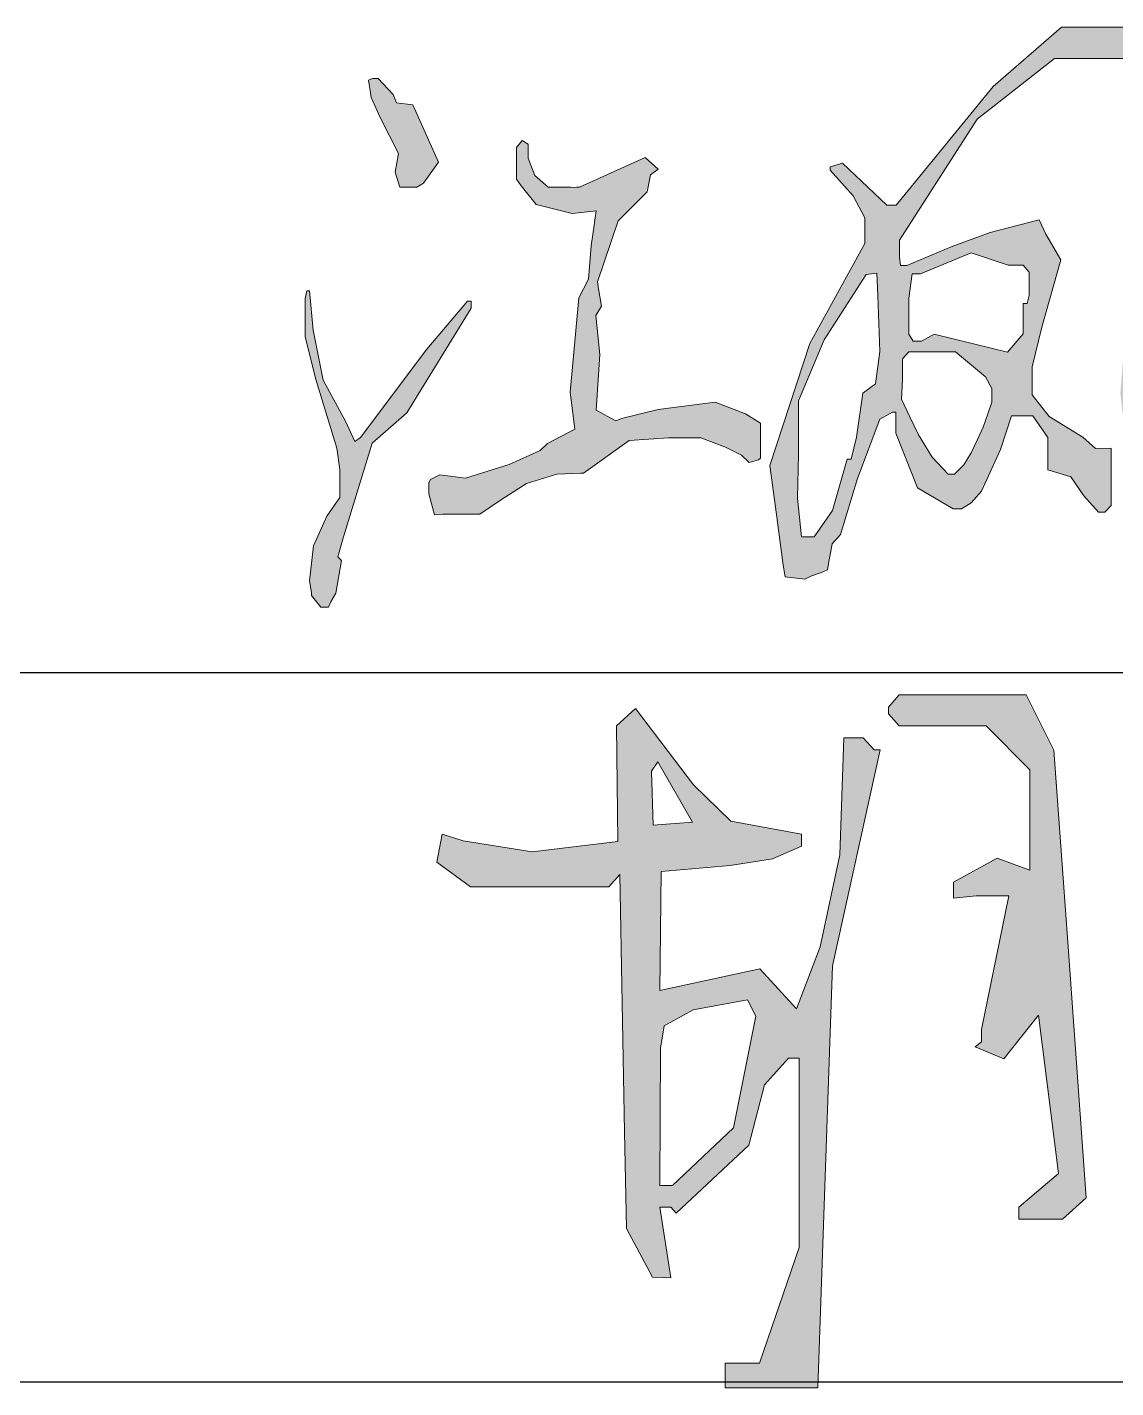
# Model space of a CAD drawing. Extents: x -29529 to 29888, y -30881 to 11129.
# Drawn here: x 11973 to 12817, y -28180 to -27125 of the extents above; entities that cross this region are included whole.
import ezdxf

# ---------------------------------------------------------------- set-up
doc = ezdxf.new("R2010")
doc.units = 0
doc.layers.get('0').update_dxf_attribs({"linetype": 'CONTINUOUS', "lineweight": 25})
doc.layers.add('13图框与明细表层', color=3, linetype='CONTINUOUS', lineweight=25)

msp = doc.modelspace()

# ---------------------------------------------------------------- hatches: boundary and pattern name
at = {"lineweight": 0}
h = msp.add_hatch(color=6, dxfattribs=at)
h.paths.add_polyline_path([(12759.9, -27358.1), (12774.6, -27305.8), (12763.1, -27286), (12757.9, -27274.9), (12749.9, -27276.9), (12719.8, -27284.7), (12689.6, -27295.8), (12655.3, -27310.2), (12650.4, -27310.2), (12649.5, -27303.4), (12649.5, -27296), (12649.5, -27290.5), (12709.9, -27196.7), (12769.6, -27149.8), (12828.3, -27149.8), (12836.5, -27149.8), (12842.2, -27153.4), (12845.4, -27160.7), (12845.4, -27171.4), (12823.2, -27314.5), (12823.2, -27379.3), (12820.8, -27409.1), (12823.2, -27430.7), (12823.2, -27447), (12837.9, -27493.9), (12856, -27524), (12886.3, -27540), (12934.5, -27565.5), (12968.8, -27575.7), (12986.8, -27575.1), (13014.6, -27574.2), (13029.2, -27556), (13029.2, -27547.5), (13029.2, -27542.1), (13029.2, -27529.5), (13025.2, -27521.2), (13010.3, -27527.9), (13004.8, -27527.9), (12999.8, -27527.9), (12999.8, -27528.6), (12999.8, -27536.7), (12983.4, -27546.5), (12981, -27546.5), (12951.5, -27546.5), (12920.7, -27545.9), (12902.7, -27527.9), (12867.7, -27524.5), (12853.1, -27492.4), (12840.2, -27447.4), (12840.2, -27442), (12842.8, -27431.2), (12840.2, -27423.1), (12835.8, -27368.3), (12832.9, -27332.4), (12844.8, -27266.4), (12862.8, -27170.7), (12854.6, -27140.1), (12850.4, -27125.5), (12830.8, -27125.5), (12806.3, -27125.5), (12775.2, -27125.5), (12722.2, -27171.4), (12647.1, -27263.4), (12639.8, -27263.4), (12605.4, -27231), (12595.7, -27233.6), (12595.7, -27236.4), (12613.6, -27256.3), (12622.6, -27273.3), (12622.6, -27287.8), (12622.6, -27293.2), (12580.1, -27370.8), (12549, -27465.3), (12553.9, -27501.6), (12559.5, -27542.7), (12560.8, -27551.6), (12576.1, -27553.5), (12580.7, -27551.2), (12589.2, -27548.4), (12593.8, -27546.1), (12594.5, -27541.3), (12597.4, -27526), (12603.9, -27518.7), (12617, -27475.5), (12634.4, -27429.5), (12644.2, -27424), (12646.6, -27424), (12646.6, -27440.3), (12663.4, -27482.6), (12691.2, -27498.8), (12697.7, -27498.8), (12705.1, -27494.3), (12713.2, -27485.3), (12727.9, -27452.9), (12736.5, -27426.9), (12741.4, -27426.9), (12752.8, -27426.9), (12764.5, -27443.5), (12764.5, -27468.7), (12782.5, -27474.1), (12792.5, -27488.9), (12803.8, -27501.6), (12808.8, -27501.6), (12813.7, -27496.2), (12813.7, -27468.6), (12813.7, -27451.9), (12801.5, -27452.2), (12791.7, -27443.3), (12765.6, -27427.2), (12752.5, -27410.5), (12752.5, -27397.8), (12752.5, -27388.8)])
h.paths.add_polyline_path([(12656.9, -27377.1), (12659.3, -27377.1), (12693, -27377.1), (12716.3, -27396.5), (12721.2, -27405.5), (12721.2, -27410.9), (12721.2, -27416.3), (12718, -27425.3), (12714.4, -27435.7), (12709.8, -27445.6), (12705.2, -27455.4), (12699.5, -27464.9), (12692.2, -27472.1), (12689.8, -27472.1), (12687.3, -27472.1), (12674.8, -27458.9), (12664.3, -27441.5), (12657.7, -27427.6), (12651.1, -27413.8), (12652, -27398.7), (12652, -27393.3), (12652, -27382.6)], flags=16)
h.paths.add_polyline_path([(12634.2, -27376.9), (12631, -27401.9), (12621.2, -27409.1), (12616.3, -27443.4), (12612.2, -27460.5), (12609, -27460.5), (12597.6, -27500.2), (12583.4, -27520.5), (12578.5, -27520.5), (12573.6, -27520.5), (12570.4, -27490.7), (12571.2, -27456.6), (12571.2, -27415.1), (12591.1, -27367.8), (12623.8, -27317.2), (12632.1, -27316.1), (12632.7, -27333.6)], flags=16)
h.paths.add_polyline_path([(12660.1, -27368.9), (12656.9, -27363.5), (12656.9, -27352.8), (12656.9, -27339.3), (12656.9, -27335.6), (12659.3, -27316.6), (12665.8, -27316.6), (12705, -27300.3), (12733.9, -27309.9), (12742.9, -27309.9), (12745.4, -27309.9), (12750.2, -27315.3), (12750.2, -27320.7), (12750.2, -27333.4), (12748.6, -27339.7), (12745.4, -27339.7), (12745.4, -27363.1), (12733.3, -27377.5), (12720.5, -27374.4), (12676.4, -27363.5), (12666.6, -27368.9)], flags=16)
h = msp.add_hatch(color=6)
h.paths.add_polyline_path([(12997.3, -27493.4), (12977.5, -27478.3), (12933.8, -27467.9), (12878.3, -27442.6), (12873.4, -27442.6), (12872.2, -27443.3), (12874.5, -27446.9), (12928.7, -27474.4), (12975.3, -27498.1), (12999.8, -27514.2), (12999.8, -27528.6), (12999.8, -27536.7), (12983.4, -27546.5), (12981, -27546.5), (12951.5, -27546.5), (12920.7, -27545.9), (12902.7, -27527.9), (12867.7, -27524.5), (12853.1, -27492.4), (12840.2, -27447.4), (12840.2, -27442), (12842.8, -27431.2), (12840.2, -27423.1), (12835.8, -27368.3), (12832.9, -27332.4), (12844.8, -27266.4), (12862.8, -27170.7), (12854.6, -27140.1), (12850.4, -27125.5), (12830.8, -27125.5), (12806.3, -27125.5), (12775.2, -27125.5), (12722.2, -27171.4), (12647.1, -27263.4), (12639.8, -27263.4), (12605.4, -27231), (12595.7, -27233.6), (12595.7, -27236.4), (12613.6, -27256.3), (12622.6, -27273.3), (12622.6, -27287.8), (12622.6, -27293.2), (12580.1, -27370.8), (12549, -27465.3), (12553.9, -27501.6), (12559.5, -27542.7), (12560.8, -27551.6), (12576.1, -27553.5), (12580.7, -27551.2), (12589.2, -27548.4), (12593.8, -27546.1), (12594.5, -27541.3), (12597.4, -27526), (12603.9, -27518.7), (12617, -27475.5), (12634.4, -27429.5), (12644.2, -27424), (12646.6, -27424), (12646.6, -27440.3), (12663.4, -27482.6), (12691.2, -27498.8), (12697.7, -27498.8), (12705.1, -27494.3), (12713.2, -27485.3), (12727.9, -27452.9), (12736.5, -27426.9), (12741.4, -27426.9), (12752.8, -27426.9), (12764.5, -27443.5), (12764.5, -27468.7), (12782.5, -27474.1), (12792.5, -27488.9), (12803.8, -27501.6), (12808.8, -27501.6), (12813.7, -27496.2), (12813.7, -27468.6), (12813.7, -27451.9), (12801.5, -27452.2), (12791.7, -27443.3), (12765.6, -27427.2), (12752.5, -27410.5), (12752.5, -27397.8), (12752.5, -27388.8), (12759.9, -27358.1), (12774.6, -27305.8), (12763.1, -27286), (12757.9, -27274.9), (12749.9, -27276.9), (12719.8, -27284.7), (12689.6, -27295.8), (12655.3, -27310.2), (12650.4, -27310.2), (12649.5, -27303.4), (12649.5, -27296), (12649.5, -27290.5), (12709.9, -27196.7), (12769.6, -27149.8), (12828.3, -27149.8), (12836.5, -27149.8), (12842.2, -27153.4), (12845.4, -27160.7), (12845.4, -27171.4), (12823.2, -27314.5), (12823.2, -27379.3), (12820.8, -27409.1), (12823.2, -27430.7), (12823.2, -27447), (12837.9, -27493.9), (12856, -27524), (12886.3, -27540), (12934.5, -27565.5), (12968.8, -27575.7), (12986.8, -27575.1), (13014.6, -27574.2), (13029.2, -27556), (13029.2, -27547.5), (13029.2, -27542.1), (13029.2, -27529.5), (13020.2, -27510.9)])
h.paths.add_polyline_path([(12745.4, -27363.1), (12733.3, -27377.5), (12720.5, -27374.4), (12676.4, -27363.5), (12666.6, -27368.9), (12660.1, -27368.9), (12656.9, -27363.5), (12656.9, -27352.8), (12656.9, -27339.3), (12656.9, -27335.6), (12659.3, -27316.6), (12665.8, -27316.6), (12705, -27300.3), (12733.9, -27309.9), (12742.9, -27309.9), (12745.4, -27309.9), (12750.2, -27315.3), (12750.2, -27320.7), (12750.2, -27333.4), (12748.6, -27339.7), (12745.4, -27339.7)], flags=16)
h.paths.add_polyline_path([(12721.2, -27416.3), (12718, -27425.3), (12714.4, -27435.7), (12709.8, -27445.6), (12705.2, -27455.4), (12699.5, -27464.9), (12692.2, -27472.1), (12689.8, -27472.1), (12687.3, -27472.1), (12674.8, -27458.9), (12664.3, -27441.5), (12657.7, -27427.6), (12651.1, -27413.8), (12652, -27398.7), (12652, -27393.3), (12652, -27382.6), (12656.9, -27377.1), (12659.3, -27377.1), (12693, -27377.1), (12716.3, -27396.5), (12721.2, -27405.5), (12721.2, -27410.9)], flags=16)
h.paths.add_polyline_path([(12631, -27401.9), (12621.2, -27409.1), (12616.3, -27443.4), (12612.2, -27460.5), (12609, -27460.5), (12597.6, -27500.2), (12583.4, -27520.5), (12578.5, -27520.5), (12573.6, -27520.5), (12570.4, -27490.7), (12571.2, -27456.6), (12571.2, -27415.1), (12591.1, -27367.8), (12623.8, -27317.2), (12632.1, -27316.1), (12632.7, -27333.6), (12634.2, -27376.9)], flags=16)
h = msp.add_hatch(color=6)
h.paths.add_polyline_path([(12272.4, -27185.7), (12259.5, -27184), (12257, -27177.7), (12245.3, -27165.1), (12240.9, -27165.1), (12238, -27166.5), (12238.5, -27170), (12239.3, -27174.6), (12240.1, -27180), (12247.3, -27195.9), (12261.2, -27223.3), (12258.6, -27237.9), (12262.2, -27249.6), (12275.3, -27249.6), (12280.6, -27246.4), (12292.3, -27230.1)])
h.paths.add_polyline_path([(12240.8, -27448), (12267.7, -27424.4), (12317.5, -27343.3), (12317.5, -27337.8), (12314.6, -27337.8), (12283.1, -27375.1), (12231.8, -27443.7), (12227.4, -27446.7), (12220.3, -27431.5), (12202.7, -27399.1), (12195.1, -27360.3), (12192.2, -27329.8), (12190.1, -27329.8), (12188.9, -27335.8), (12188.9, -27343.9), (12188.9, -27365.5), (12197.3, -27399.5), (12213.4, -27451.8), (12215.7, -27468.4), (12215.7, -27490.1), (12205.5, -27504.5), (12195.3, -27527.7), (12192.3, -27554.7), (12193.8, -27563.7), (12193.7, -27566.1), (12201, -27575.1), (12206.8, -27575.1), (12209.1, -27570.6), (12212.6, -27564.3), (12217, -27539), (12214.2, -27536), (12218.5, -27520.6)])
h.paths.add_polyline_path([(12383.8, -27471.9), (12402.5, -27471.2), (12404.7, -27471.2), (12439.9, -27445.9), (12470.6, -27443.9), (12495.5, -27443.9), (12514.6, -27451.1), (12527.1, -27457.4), (12533, -27462.9), (12540.3, -27461), (12541.8, -27459.6), (12541.8, -27448.8), (12541.8, -27437.9), (12541.8, -27432.5), (12530.1, -27425.3), (12506.6, -27416.3), (12462.6, -27421.8), (12434.1, -27428.9), (12429.7, -27430.6), (12414.3, -27422.5), (12417.2, -27379.2), (12414.1, -27348.9), (12418.5, -27341.7), (12416.3, -27328.2), (12415.4, -27322.9), (12431.4, -27275.7), (12454, -27253.1), (12456.6, -27239.9), (12462.6, -27235.6), (12452.4, -27226.6), (12401.4, -27249.5), (12399.1, -27249.5), (12396.9, -27249.7), (12394.7, -27249.5), (12377.2, -27249.5), (12366.9, -27240.5), (12361.6, -27227), (12361.6, -27216.2), (12357.1, -27213.4), (12352.7, -27218.8), (12352.7, -27226.9), (12352.7, -27243.2), (12356.2, -27248.5), (12367.9, -27262.9), (12395.7, -27270), (12414.4, -27267.9), (12413.9, -27271.4), (12412.1, -27284.4), (12410.6, -27295.1), (12408.4, -27320.7), (12401.1, -27335.2), (12394.2, -27408.5), (12398, -27437.1), (12376.8, -27448.3), (12371, -27453.6), (12346.9, -27464.5), (12313.1, -27475.2), (12293.3, -27472.6), (12286, -27476.1), (12284.7, -27478.4), (12284.7, -27482), (12284.7, -27487.4), (12289.1, -27503.6), (12295.6, -27503.1), (12308.7, -27503.1), (12324.1, -27503.1), (12340.2, -27492.2), (12360.4, -27479.2)])
h = msp.add_hatch(color=6)
h.paths.add_polyline_path([(12597.7, -27853.3), (12634.6, -27685.8), (12629.8, -27685.8), (12621.4, -27676.4), (12606.5, -27676.4), (12603.4, -27767.3), (12588.1, -27838.5), (12569.8, -27886.5), (12541.3, -27855.6), (12463.8, -27872.4), (12464.9, -27780.2), (12518.4, -27775.5), (12551.2, -27770.3), (12573.5, -27760.4), (12573.5, -27751.1), (12518.7, -27741.2), (12489.8, -27712.9), (12444.8, -27653.7), (12430.1, -27667.1), (12431.1, -27756.9), (12364.7, -27764.9), (12311.3, -27756.4), (12295.1, -27751.1), (12290.9, -27772.9), (12317, -27791.9), (12373.7, -27791.9), (12424.3, -27791.9), (12432.7, -27782.5), (12436.5, -27982.1), (12437.9, -28057), (12458.2, -28094.6), (12465.7, -28095), (12472.3, -28095.3), (12463.8, -28040.5), (12472.3, -28040.5), (12476.4, -28045.1), (12532.7, -27992.2), (12544.9, -27945.5), (12563.4, -27924.8), (12571.9, -27924.8), (12571.9, -27934.2), (12571.9, -28071.8), (12541.1, -28161.3), (12514.4, -28161.3), (12514.4, -28180.5), (12539.7, -28180.5), (12586.3, -28180.5)])
h.paths.add_polyline_path([(12467.1, -27899.9), (12489.6, -27887.4), (12531.8, -27879.6), (12538.2, -27892.4), (12521, -27978.8), (12473.6, -28023.5), (12463.8, -28023.5), (12464.3, -27917)], flags=16)
h.paths.add_polyline_path([(12458.5, -27744.2), (12457.2, -27702.3), (12462.2, -27695), (12489.1, -27741.8)], flags=16)
h.paths.add_polyline_path([(12780, -27834.9), (12769.3, -27686), (12747.8, -27643.2), (12657.8, -27643.2), (12649.3, -27643.2), (12641, -27652.6), (12641, -27657.8), (12649.3, -27667.1), (12716.8, -27667.1), (12750.5, -27701.3), (12750.5, -27769.8), (12750.5, -27779.2), (12725.3, -27769.8), (12691.5, -27788.4), (12691.5, -27800.9), (12709, -27798.9), (12725.8, -27798.9), (12734.3, -27798.9), (12713.2, -27902.7), (12713.2, -27912.1), (12708.1, -27916.2), (12730.5, -27925.4), (12757.2, -27891.5), (12772.8, -28014.2), (12742.2, -28040.5), (12742.2, -28049.7), (12775.9, -28049.7), (12794.3, -28033.2)])
h.paths.add_polyline_path([(13055.4, -27833), (13094.3, -27825.9), (13081.3, -27813.9), (13063.9, -27816.4), (13054.6, -27825.7), (13045.3, -27788.4), (13035.9, -27788.4), (13026.6, -27832), (13011, -27853.7), (12989.2, -27853.7), (12989.2, -27844.5), (13010.2, -27685.8), (13010.2, -27648.4), (12989.2, -27620.5), (12979.9, -27620.5), (12989.2, -27667), (12989.2, -27704.4), (12972.7, -27843.4), (12944, -27898.5), (12867.9, -27909.8), (12886.6, -27928.4), (12940.3, -27912.7), (12921.6, -27969.2), (12918.7, -27989.1), (12956, -27998.4), (12942.1, -28029.5), (12909.9, -28056), (12867.9, -28068.5), (12877.8, -28073.6), (12887.2, -28073.6), (12916.7, -28073.6), (12947.8, -28051.8), (12980.5, -28008.3), (13063.9, -28040.4), (13063.9, -28031.1), (13063.9, -28020.2), (13042.1, -28007.7), (12998.6, -27993.8), (13027.3, -27880.8)])
h.paths.add_polyline_path([(12998.6, -27891.1), (13008, -27891.1), (13000.1, -27949), (12981.7, -27975.1), (12961.3, -27975.1), (12942.6, -27975.1), (12951, -27914.7), (12967.7, -27891.1)], flags=16)
h.paths.add_polyline_path([(13205, -27851.4), (13229.6, -27796.7), (13272.3, -27757.2), (13334.6, -27737), (13325.2, -27723.1), (13305, -27723.1), (13278.2, -27733.9), (13254.9, -27752.5), (13256.7, -27729.5), (13318, -27668.1), (13307.2, -27655.5), (13288.5, -27655.5), (13226.3, -27667.9), (13196.3, -27680.4), (13196.3, -27692.9), (13196.3, -27705.3), (13207.7, -27696.2), (13232.6, -27696.2), (13235.5, -27712), (13213.7, -27712), (13172.8, -27751.1), (13120, -27825.7), (13120, -27844.5), (13138.6, -27844.5), (13191.7, -27819.2), (13172.4, -27894.3), (13125, -27961), (13077.3, -27998.7), (13073.3, -28012.4), (13096, -28012.4), (13141.1, -27973.5), (13175.1, -27918.1)])
h.paths.add_polyline_path([(13188.5, -27799.9), (13174.1, -27790.8), (13220.2, -27744.3), (13225.3, -27762.8)], flags=16)
h.paths.add_polyline_path([(13251.2, -27842.1), (13234.8, -27837.2), (13232, -27844.5), (13313.7, -27894), (13316.6, -27894), (13317.8, -27896.5), (13334.6, -27906.7), (13403, -27931.9), (13437.2, -27931.9), (13511.9, -27931.9), (13511.9, -27919.1), (13502.6, -27909.8), (13450.5, -27914.7), (13365.3, -27907.2)])
h.paths.add_polyline_path([(13328.2, -27918.5), (13317.8, -27896.5), (13313.7, -27894), (13307.3, -27894), (13297.9, -27903.4), (13296.1, -27909.2), (13305.5, -27918.5), (13305.5, -28161.2), (13315.9, -28180.5), (13325.2, -28180.5), (13328.2, -28168.8), (13318.8, -28066.1), (13328.2, -27993.2), (13328.2, -27983.8), (13318.8, -27974.5), (13328.2, -27965.1)])
h.paths.add_polyline_path([(13234.2, -27964.5), (13241.2, -27909.8), (13232, -27902.6), (13184.1, -28102.9), (13185.9, -28123.8), (13213.8, -28123.8), (13219.9, -28076)])

# ---------------------------------------------------------------- linework, layer by layer
at = {"color": 6, "lineweight": 0}
for p, q in [((12722.2, -27171.4), (12775.2, -27125.5)), ((12775.2, -27125.5), (12806.3, -27125.5)), ((12806.3, -27125.5), (12806.3, -27125.5)), ((12806.3, -27125.5), (12806.3, -27125.5)), ((12806.3, -27125.5), (12830.8, -27125.5)), ((12769.6, -27149.8), (12709.9, -27196.7)), ((12828.3, -27149.8), (12769.6, -27149.8)), ((12238, -27166.5), (12240.9, -27165.1)), ((12238.5, -27170), (12238, -27166.5)), ((12240.9, -27165.1), (12245.3, -27165.1)), ((12245.3, -27165.1), (12257, -27177.7)), ((12239.3, -27174.6), (12238.5, -27170)), ((12238.5, -27170), (12238.5, -27170)), ((12238.5, -27170), (12238.5, -27170)), ((12240.1, -27180), (12239.3, -27174.6)), ((12239.3, -27174.6), (12239.3, -27174.6)), ((12239.3, -27174.6), (12239.3, -27174.6)), ((12647.1, -27263.4), (12722.2, -27171.4)), ((12247.3, -27195.9), (12240.1, -27180)), ((12257, -27177.7), (12259.5, -27184)), ((12259.5, -27184), (12272.4, -27185.7)), ((12272.4, -27185.7), (12272.4, -27185.7)), ((12272.4, -27185.7), (12272.4, -27185.7)), ((12272.4, -27185.7), (12292.3, -27230.1)), ((12261.2, -27223.3), (12247.3, -27195.9)), ((12709.9, -27196.7), (12649.5, -27290.5)), ((12352.7, -27218.8), (12357.1, -27213.4)), ((12352.7, -27226.9), (12352.7, -27218.8)), ((12352.7, -27218.8), (12352.7, -27218.8)), ((12352.7, -27218.8), (12352.7, -27218.8)), ((12352.7, -27218.8), (12352.7, -27218.8)), ((12357.1, -27213.4), (12357.1, -27213.4)), ((12357.1, -27213.4), (12361.6, -27216.2)), ((12357.1, -27213.4), (12357.1, -27213.4)), ((12361.6, -27216.2), (12361.6, -27216.2)), ((12361.6, -27216.2), (12361.6, -27216.2)), ((12361.6, -27216.2), (12361.6, -27227)), ((12258.6, -27237.9), (12261.2, -27223.3)), ((12261.2, -27223.3), (12261.2, -27223.3)), ((12261.2, -27223.3), (12261.2, -27223.3)), ((12352.7, -27243.2), (12352.7, -27226.9)), ((12352.7, -27226.9), (12352.7, -27226.9)), ((12352.7, -27226.9), (12352.7, -27226.9)), ((12361.6, -27227), (12366.9, -27240.5)), ((12401.4, -27249.5), (12452.4, -27226.6)), ((12452.4, -27226.6), (12452.4, -27226.6)), ((12452.4, -27226.6), (12452.4, -27226.6)), ((12452.4, -27226.6), (12462.6, -27235.6)), ((12262.2, -27249.6), (12258.6, -27237.9)), ((12258.6, -27237.9), (12258.6, -27237.9)), ((12258.6, -27237.9), (12258.6, -27237.9)), ((12258.6, -27237.9), (12258.6, -27237.9)), ((12292.3, -27230.1), (12280.6, -27246.4)), ((12292.3, -27230.1), (12292.3, -27230.1)), ((12292.3, -27230.1), (12292.3, -27230.1)), ((12456.6, -27239.9), (12454, -27253.1)), ((12462.6, -27235.6), (12456.6, -27239.9)), ((12595.7, -27233.6), (12605.4, -27231)), ((12595.7, -27236.4), (12595.7, -27233.6)), ((12595.7, -27233.6), (12595.7, -27233.6)), ((12595.7, -27233.6), (12595.7, -27233.6)), ((12595.7, -27233.6), (12595.7, -27233.6)), ((12613.6, -27256.3), (12595.7, -27236.4)), ((12595.7, -27236.4), (12595.7, -27236.4)), ((12595.7, -27236.4), (12595.7, -27236.4)), ((12605.4, -27231), (12605.4, -27231)), ((12605.4, -27231), (12605.4, -27231)), ((12605.4, -27231), (12605.4, -27231)), ((12605.4, -27231), (12639.8, -27263.4)), ((12275.3, -27249.6), (12262.2, -27249.6)), ((12262.2, -27249.6), (12262.2, -27249.6)), ((12262.2, -27249.6), (12262.2, -27249.6)), ((12280.6, -27246.4), (12275.3, -27249.6)), ((12356.2, -27248.5), (12352.7, -27243.2)), ((12367.9, -27262.9), (12356.2, -27248.5)), ((12366.9, -27240.5), (12377.2, -27249.5)), ((12377.2, -27249.5), (12377.2, -27249.5)), ((12377.2, -27249.5), (12377.2, -27249.5)), ((12377.2, -27249.5), (12394.7, -27249.5)), ((12394.7, -27249.5), (12394.7, -27249.5)), ((12394.7, -27249.5), (12394.7, -27249.5)), ((12394.7, -27249.5), (12394.7, -27249.5)), ((12394.7, -27249.5), (12396.9, -27249.7)), ((12396.9, -27249.7), (12399.1, -27249.5)), ((12396.9, -27249.7), (12396.9, -27249.7)), ((12396.9, -27249.7), (12396.9, -27249.7)), ((12396.9, -27249.7), (12396.9, -27249.7)), ((12399.1, -27249.5), (12399.1, -27249.5)), ((12399.1, -27249.5), (12399.1, -27249.5)), ((12399.1, -27249.5), (12399.1, -27249.5)), ((12399.1, -27249.5), (12401.4, -27249.5)), ((12401.4, -27249.5), (12401.4, -27249.5)), ((12401.4, -27249.5), (12401.4, -27249.5)), ((12401.4, -27249.5), (12401.4, -27249.5)), ((12454, -27253.1), (12431.4, -27275.7)), ((12454, -27253.1), (12454, -27253.1)), ((12622.6, -27273.3), (12613.6, -27256.3)), ((12395.7, -27270), (12367.9, -27262.9)), ((12367.9, -27262.9), (12367.9, -27262.9)), ((12414.4, -27267.9), (12395.7, -27270)), ((12412.1, -27284.4), (12413.9, -27271.4)), ((12413.9, -27271.4), (12414.4, -27267.9)), ((12413.9, -27271.4), (12413.9, -27271.4)), ((12413.9, -27271.4), (12413.9, -27271.4)), ((12639.8, -27263.4), (12639.8, -27263.4)), ((12639.8, -27263.4), (12639.8, -27263.4)), ((12639.8, -27263.4), (12639.8, -27263.4)), ((12639.8, -27263.4), (12647.1, -27263.4)), ((12647.1, -27263.4), (12647.1, -27263.4)), ((12647.1, -27263.4), (12647.1, -27263.4)), ((12431.4, -27275.7), (12415.4, -27322.9)), ((12622.6, -27287.8), (12622.6, -27273.3)), ((12719.8, -27284.7), (12749.9, -27276.9)), ((12749.9, -27276.9), (12757.9, -27274.9)), ((12749.9, -27276.9), (12749.9, -27276.9)), ((12757.9, -27274.9), (12763.1, -27286)), ((12410.6, -27295.1), (12412.1, -27284.4)), ((12412.1, -27284.4), (12412.1, -27284.4)), ((12412.1, -27284.4), (12412.1, -27284.4)), ((12622.6, -27293.2), (12622.6, -27287.8)), ((12622.6, -27287.8), (12622.6, -27287.8)), ((12622.6, -27287.8), (12622.6, -27287.8)), ((12649.5, -27290.5), (12649.5, -27290.5)), ((12649.5, -27290.5), (12649.5, -27290.5)), ((12649.5, -27290.5), (12649.5, -27296)), ((12689.6, -27295.8), (12719.8, -27284.7)), ((12763.1, -27286), (12774.6, -27305.8)), ((12408.4, -27320.7), (12410.6, -27295.1)), ((12580.1, -27370.8), (12622.6, -27293.2)), ((12622.6, -27293.2), (12622.6, -27293.2)), ((12622.6, -27293.2), (12622.6, -27293.2)), ((12649.5, -27296), (12649.5, -27296)), ((12649.5, -27296), (12649.5, -27296)), ((12649.5, -27296), (12649.5, -27303.4)), ((12649.5, -27303.4), (12650.4, -27310.2)), ((12655.3, -27310.2), (12689.6, -27295.8)), ((12705, -27300.3), (12665.8, -27316.6)), ((12733.9, -27309.9), (12705, -27300.3)), ((12650.4, -27310.2), (12655.3, -27310.2)), ((12655.3, -27310.2), (12655.3, -27310.2)), ((12742.9, -27309.9), (12733.9, -27309.9)), ((12745.4, -27309.9), (12742.9, -27309.9)), ((12742.9, -27309.9), (12742.9, -27309.9)), ((12742.9, -27309.9), (12742.9, -27309.9)), ((12750.2, -27315.3), (12745.4, -27309.9)), ((12745.4, -27309.9), (12745.4, -27309.9)), ((12745.4, -27309.9), (12745.4, -27309.9)), ((12745.4, -27309.9), (12745.4, -27309.9)), ((12774.6, -27305.8), (12759.9, -27358.1)), ((12774.6, -27305.8), (12774.6, -27305.8)), ((12401.1, -27335.2), (12408.4, -27320.7)), ((12415.4, -27322.9), (12416.3, -27328.2)), ((12623.8, -27317.2), (12591.1, -27367.8)), ((12632.1, -27316.1), (12623.8, -27317.2)), ((12623.8, -27317.2), (12623.8, -27317.2)), ((12623.8, -27317.2), (12623.8, -27317.2)), ((12632.7, -27333.6), (12632.1, -27316.1)), ((12632.1, -27316.1), (12632.1, -27316.1)), ((12632.1, -27316.1), (12632.1, -27316.1)), ((12632.1, -27316.1), (12632.1, -27316.1)), ((12659.3, -27316.6), (12656.9, -27335.6)), ((12665.8, -27316.6), (12659.3, -27316.6)), ((12665.8, -27316.6), (12665.8, -27316.6)), ((12750.2, -27320.7), (12750.2, -27315.3)), ((12750.2, -27315.3), (12750.2, -27315.3)), ((12750.2, -27315.3), (12750.2, -27315.3)), ((12750.2, -27315.3), (12750.2, -27315.3)), ((12750.2, -27333.4), (12750.2, -27320.7)), ((12750.2, -27320.7), (12750.2, -27320.7)), ((12750.2, -27320.7), (12750.2, -27320.7)), ((12188.9, -27335.8), (12190.1, -27329.8)), ((12190.1, -27329.8), (12190.1, -27329.8)), ((12190.1, -27329.8), (12192.2, -27329.8)), ((12190.1, -27329.8), (12190.1, -27329.8)), ((12192.2, -27329.8), (12192.2, -27329.8)), ((12192.2, -27329.8), (12192.2, -27329.8)), ((12192.2, -27329.8), (12195.1, -27360.3)), ((12394.2, -27408.5), (12401.1, -27335.2)), ((12401.1, -27335.2), (12401.1, -27335.2)), ((12416.3, -27328.2), (12416.3, -27328.2)), ((12416.3, -27328.2), (12416.3, -27328.2)), ((12416.3, -27328.2), (12418.5, -27341.7)), ((12634.2, -27376.9), (12632.7, -27333.6)), ((12632.7, -27333.6), (12632.7, -27333.6)), ((12632.7, -27333.6), (12632.7, -27333.6)), ((12748.6, -27339.7), (12750.2, -27333.4)), ((12188.9, -27343.9), (12188.9, -27335.8)), ((12188.9, -27335.8), (12188.9, -27335.8)), ((12188.9, -27335.8), (12188.9, -27335.8)), ((12188.9, -27335.8), (12188.9, -27335.8)), ((12188.9, -27365.5), (12188.9, -27343.9)), ((12188.9, -27343.9), (12188.9, -27343.9)), ((12188.9, -27343.9), (12188.9, -27343.9)), ((12317.5, -27343.3), (12267.7, -27424.4)), ((12283.1, -27375.1), (12314.6, -27337.8)), ((12314.6, -27337.8), (12317.5, -27337.8)), ((12317.5, -27337.8), (12317.5, -27337.8)), ((12317.5, -27337.8), (12317.5, -27337.8)), ((12317.5, -27337.8), (12317.5, -27343.3)), ((12317.5, -27343.3), (12317.5, -27343.3)), ((12317.5, -27343.3), (12317.5, -27343.3)), ((12418.5, -27341.7), (12414.1, -27348.9)), ((12418.5, -27341.7), (12418.5, -27341.7)), ((12418.5, -27341.7), (12418.5, -27341.7)), ((12656.9, -27335.6), (12656.9, -27339.3)), ((12656.9, -27339.3), (12656.9, -27339.3)), ((12656.9, -27339.3), (12656.9, -27352.8)), ((12745.4, -27363.1), (12745.4, -27339.7)), ((12745.4, -27339.7), (12745.4, -27339.7)), ((12745.4, -27339.7), (12748.6, -27339.7)), ((12414.1, -27348.9), (12417.2, -27379.2)), ((12656.9, -27352.8), (12656.9, -27352.8)), ((12656.9, -27352.8), (12656.9, -27352.8)), ((12656.9, -27352.8), (12656.9, -27363.5)), ((12197.3, -27399.5), (12188.9, -27365.5)), ((12195.1, -27360.3), (12202.7, -27399.1)), ((12656.9, -27363.5), (12660.1, -27368.9)), ((12666.6, -27368.9), (12676.4, -27363.5)), ((12676.4, -27363.5), (12676.4, -27363.5)), ((12676.4, -27363.5), (12676.4, -27363.5)), ((12676.4, -27363.5), (12676.4, -27363.5)), ((12676.4, -27363.5), (12720.5, -27374.4)), ((12733.3, -27377.5), (12745.4, -27363.1)), ((12759.9, -27358.1), (12752.5, -27388.8)), ((12231.8, -27443.7), (12283.1, -27375.1)), ((12549, -27465.3), (12580.1, -27370.8)), ((12591.1, -27367.8), (12571.2, -27415.1)), ((12631, -27401.9), (12634.2, -27376.9)), ((12656.9, -27377.1), (12652, -27382.6)), ((12659.3, -27377.1), (12656.9, -27377.1)), ((12656.9, -27377.1), (12656.9, -27377.1)), ((12656.9, -27377.1), (12656.9, -27377.1)), ((12656.9, -27377.1), (12656.9, -27377.1)), ((12693, -27377.1), (12659.3, -27377.1)), ((12659.3, -27377.1), (12659.3, -27377.1)), ((12659.3, -27377.1), (12659.3, -27377.1)), ((12660.1, -27368.9), (12666.6, -27368.9)), ((12666.6, -27368.9), (12666.6, -27368.9)), ((12666.6, -27368.9), (12666.6, -27368.9)), ((12716.3, -27396.5), (12693, -27377.1)), ((12720.5, -27374.4), (12720.5, -27374.4)), ((12720.5, -27374.4), (12720.5, -27374.4)), ((12720.5, -27374.4), (12733.3, -27377.5)), ((12417.2, -27379.2), (12414.3, -27422.5)), ((12652, -27382.6), (12652, -27382.6)), ((12652, -27382.6), (12652, -27393.3)), ((12652, -27382.6), (12652, -27382.6)), ((12652, -27393.3), (12652, -27393.3)), ((12652, -27393.3), (12652, -27393.3)), ((12652, -27393.3), (12652, -27398.7)), ((12721.2, -27405.5), (12716.3, -27396.5)), ((12752.5, -27388.8), (12752.5, -27397.8)), ((12752.5, -27397.8), (12752.5, -27397.8)), ((12752.5, -27397.8), (12752.5, -27410.5)), ((12213.4, -27451.8), (12197.3, -27399.5)), ((12202.7, -27399.1), (12220.3, -27431.5)), ((12398, -27437.1), (12394.2, -27408.5)), ((12621.2, -27409.1), (12631, -27401.9)), ((12652, -27398.7), (12651.1, -27413.8)), ((12721.2, -27410.9), (12721.2, -27405.5)), ((12721.2, -27405.5), (12721.2, -27405.5)), ((12721.2, -27405.5), (12721.2, -27405.5)), ((12462.6, -27421.8), (12506.6, -27416.3)), ((12506.6, -27416.3), (12506.6, -27416.3)), ((12506.6, -27416.3), (12530.1, -27425.3)), ((12571.2, -27415.1), (12571.2, -27456.6)), ((12616.3, -27443.4), (12621.2, -27409.1)), ((12621.2, -27409.1), (12621.2, -27409.1)), ((12651.1, -27413.8), (12657.7, -27427.6)), ((12718, -27425.3), (12721.2, -27416.3)), ((12721.2, -27416.3), (12721.2, -27410.9)), ((12721.2, -27410.9), (12721.2, -27410.9)), ((12721.2, -27410.9), (12721.2, -27410.9)), ((12721.2, -27410.9), (12721.2, -27410.9)), ((12721.2, -27416.3), (12721.2, -27416.3)), ((12721.2, -27416.3), (12721.2, -27416.3)), ((12752.5, -27410.5), (12765.6, -27427.2)), ((12267.7, -27424.4), (12240.8, -27448)), ((12414.3, -27422.5), (12414.3, -27422.5)), ((12414.3, -27422.5), (12414.3, -27422.5)), ((12414.3, -27422.5), (12429.7, -27430.6)), ((12429.7, -27430.6), (12434.1, -27428.9)), ((12434.1, -27428.9), (12462.6, -27421.8)), ((12530.1, -27425.3), (12541.8, -27432.5)), ((12634.4, -27429.5), (12617, -27475.5)), ((12644.2, -27424), (12634.4, -27429.5)), ((12646.6, -27424), (12644.2, -27424)), ((12644.2, -27424), (12644.2, -27424)), ((12644.2, -27424), (12644.2, -27424)), ((12646.6, -27440.3), (12646.6, -27424)), ((12646.6, -27424), (12646.6, -27424)), ((12646.6, -27424), (12646.6, -27424)), ((12657.7, -27427.6), (12657.7, -27427.6)), ((12657.7, -27427.6), (12664.3, -27441.5)), ((12714.4, -27435.7), (12718, -27425.3)), ((12736.5, -27426.9), (12727.9, -27452.9)), ((12741.4, -27426.9), (12736.5, -27426.9)), ((12752.8, -27426.9), (12741.4, -27426.9)), ((12741.4, -27426.9), (12741.4, -27426.9)), ((12764.5, -27443.5), (12752.8, -27426.9)), ((12765.6, -27427.2), (12791.7, -27443.3)), ((12220.3, -27431.5), (12220.3, -27431.5)), ((12220.3, -27431.5), (12220.3, -27431.5)), ((12220.3, -27431.5), (12227.4, -27446.7)), ((12376.8, -27448.3), (12398, -27437.1)), ((12429.7, -27430.6), (12429.7, -27430.6)), ((12429.7, -27430.6), (12429.7, -27430.6)), ((12541.8, -27432.5), (12541.8, -27437.9)), ((12541.8, -27437.9), (12541.8, -27437.9)), ((12541.8, -27437.9), (12541.8, -27437.9)), ((12541.8, -27437.9), (12541.8, -27448.8)), ((12663.4, -27482.6), (12646.6, -27440.3)), ((12709.8, -27445.6), (12714.4, -27435.7)), ((12240.8, -27448), (12218.5, -27520.6)), ((12227.4, -27446.7), (12231.8, -27443.7)), ((12227.4, -27446.7), (12227.4, -27446.7)), ((12227.4, -27446.7), (12227.4, -27446.7)), ((12227.4, -27446.7), (12227.4, -27446.7)), ((12231.8, -27443.7), (12231.8, -27443.7)), ((12231.8, -27443.7), (12231.8, -27443.7)), ((12371, -27453.6), (12376.8, -27448.3)), ((12376.8, -27448.3), (12376.8, -27448.3)), ((12439.9, -27445.9), (12404.7, -27471.2)), ((12470.6, -27443.9), (12439.9, -27445.9)), ((12495.5, -27443.9), (12470.6, -27443.9)), ((12514.6, -27451.1), (12495.5, -27443.9)), ((12495.5, -27443.9), (12495.5, -27443.9)), ((12527.1, -27457.4), (12514.6, -27451.1)), ((12541.8, -27448.8), (12541.8, -27448.8)), ((12541.8, -27448.8), (12541.8, -27448.8)), ((12541.8, -27448.8), (12541.8, -27459.6)), ((12612.2, -27460.5), (12616.3, -27443.4)), ((12664.3, -27441.5), (12674.8, -27458.9)), ((12705.2, -27455.4), (12709.8, -27445.6)), ((12709.8, -27445.6), (12709.8, -27445.6)), ((12764.5, -27468.7), (12764.5, -27443.5)), ((12791.7, -27443.3), (12791.7, -27443.3)), ((12791.7, -27443.3), (12801.5, -27452.2)), ((12215.7, -27468.4), (12213.4, -27451.8)), ((12213.4, -27451.8), (12213.4, -27451.8)), ((12213.4, -27451.8), (12213.4, -27451.8)), ((12346.9, -27464.5), (12371, -27453.6)), ((12533, -27462.9), (12527.1, -27457.4)), ((12540.3, -27461), (12533, -27462.9)), ((12541.8, -27459.6), (12540.3, -27461)), ((12571.2, -27456.6), (12570.4, -27490.7)), ((12571.2, -27456.6), (12571.2, -27456.6)), ((12597.6, -27500.2), (12609, -27460.5)), ((12609, -27460.5), (12609, -27460.5)), ((12609, -27460.5), (12612.2, -27460.5)), ((12674.8, -27458.9), (12687.3, -27472.1)), ((12699.5, -27464.9), (12705.2, -27455.4)), ((12727.9, -27452.9), (12713.2, -27485.3)), ((12801.5, -27452.2), (12813.7, -27451.9)), ((12813.7, -27451.9), (12813.7, -27468.6)), ((12215.7, -27490.1), (12215.7, -27468.4)), ((12215.7, -27468.4), (12215.7, -27468.4)), ((12215.7, -27468.4), (12215.7, -27468.4)), ((12215.7, -27468.4), (12215.7, -27468.4)), ((12313.1, -27475.2), (12346.9, -27464.5)), ((12383.8, -27471.9), (12360.4, -27479.2)), ((12402.5, -27471.2), (12383.8, -27471.9)), ((12383.8, -27471.9), (12383.8, -27471.9)), ((12383.8, -27471.9), (12383.8, -27471.9)), ((12404.7, -27471.2), (12402.5, -27471.2)), ((12402.5, -27471.2), (12402.5, -27471.2)), ((12402.5, -27471.2), (12402.5, -27471.2)), ((12402.5, -27471.2), (12402.5, -27471.2)), ((12404.7, -27471.2), (12404.7, -27471.2)), ((12404.7, -27471.2), (12404.7, -27471.2)), ((12533, -27462.9), (12533, -27462.9)), ((12553.9, -27501.6), (12549, -27465.3)), ((12687.3, -27472.1), (12687.3, -27472.1)), ((12687.3, -27472.1), (12687.3, -27472.1)), ((12687.3, -27472.1), (12689.8, -27472.1)), ((12689.8, -27472.1), (12689.8, -27472.1)), ((12689.8, -27472.1), (12689.8, -27472.1)), ((12689.8, -27472.1), (12689.8, -27472.1)), ((12689.8, -27472.1), (12692.2, -27472.1)), ((12692.2, -27472.1), (12699.5, -27464.9)), ((12692.2, -27472.1), (12692.2, -27472.1)), ((12692.2, -27472.1), (12692.2, -27472.1)), ((12782.5, -27474.1), (12764.5, -27468.7)), ((12764.5, -27468.7), (12764.5, -27468.7)), ((12813.7, -27468.6), (12813.7, -27468.6)), ((12813.7, -27468.6), (12813.7, -27468.6)), ((12813.7, -27468.6), (12813.7, -27496.2)), ((12284.7, -27478.4), (12286, -27476.1)), ((12284.7, -27482), (12284.7, -27478.4)), ((12284.7, -27487.4), (12284.7, -27482)), ((12284.7, -27482), (12284.7, -27482)), ((12284.7, -27482), (12284.7, -27482)), ((12286, -27476.1), (12293.3, -27472.6)), ((12293.3, -27472.6), (12293.3, -27472.6)), ((12293.3, -27472.6), (12293.3, -27472.6)), ((12293.3, -27472.6), (12313.1, -27475.2)), ((12313.1, -27475.2), (12313.1, -27475.2)), ((12313.1, -27475.2), (12313.1, -27475.2)), ((12360.4, -27479.2), (12340.2, -27492.2)), ((12617, -27475.5), (12603.9, -27518.7)), ((12691.2, -27498.8), (12663.4, -27482.6)), ((12792.5, -27488.9), (12782.5, -27474.1)), ((12205.5, -27504.5), (12215.7, -27490.1)), ((12215.7, -27490.1), (12215.7, -27490.1)), ((12215.7, -27490.1), (12215.7, -27490.1)), ((12289.1, -27503.6), (12284.7, -27487.4)), ((12284.7, -27487.4), (12284.7, -27487.4)), ((12284.7, -27487.4), (12284.7, -27487.4)), ((12340.2, -27492.2), (12324.1, -27503.1)), ((12570.4, -27490.7), (12570.4, -27490.7)), ((12570.4, -27490.7), (12570.4, -27490.7)), ((12570.4, -27490.7), (12570.4, -27490.7)), ((12570.4, -27490.7), (12573.6, -27520.5)), ((12713.2, -27485.3), (12705.1, -27494.3)), ((12713.2, -27485.3), (12713.2, -27485.3)), ((12803.8, -27501.6), (12792.5, -27488.9)), ((12295.6, -27503.1), (12289.1, -27503.6)), ((12308.7, -27503.1), (12295.6, -27503.1)), ((12324.1, -27503.1), (12308.7, -27503.1)), ((12308.7, -27503.1), (12308.7, -27503.1)), ((12308.7, -27503.1), (12308.7, -27503.1)), ((12324.1, -27503.1), (12324.1, -27503.1)), ((12324.1, -27503.1), (12324.1, -27503.1)), ((12559.5, -27542.7), (12553.9, -27501.6)), ((12553.9, -27501.6), (12553.9, -27501.6)), ((12553.9, -27501.6), (12553.9, -27501.6)), ((12583.4, -27520.5), (12597.6, -27500.2)), ((12697.7, -27498.8), (12691.2, -27498.8)), ((12691.2, -27498.8), (12691.2, -27498.8)), ((12705.1, -27494.3), (12697.7, -27498.8)), ((12808.8, -27501.6), (12803.8, -27501.6)), ((12803.8, -27501.6), (12803.8, -27501.6)), ((12803.8, -27501.6), (12803.8, -27501.6)), ((12813.7, -27496.2), (12808.8, -27501.6)), ((12808.8, -27501.6), (12808.8, -27501.6)), ((12808.8, -27501.6), (12808.8, -27501.6)), ((12808.8, -27501.6), (12808.8, -27501.6)), ((12813.7, -27496.2), (12813.7, -27496.2)), ((12813.7, -27496.2), (12813.7, -27496.2)), ((12813.7, -27496.2), (12813.7, -27496.2)), ((12195.3, -27527.7), (12205.5, -27504.5)), ((12218.5, -27520.6), (12214.2, -27536)), ((12218.5, -27520.6), (12218.5, -27520.6)), ((12573.6, -27520.5), (12573.6, -27520.5)), ((12573.6, -27520.5), (12573.6, -27520.5)), ((12573.6, -27520.5), (12573.6, -27520.5)), ((12573.6, -27520.5), (12578.5, -27520.5)), ((12578.5, -27520.5), (12578.5, -27520.5)), ((12578.5, -27520.5), (12578.5, -27520.5)), ((12578.5, -27520.5), (12583.4, -27520.5)), ((12603.9, -27518.7), (12597.4, -27526)), ((12603.9, -27518.7), (12603.9, -27518.7)), ((12192.3, -27554.7), (12195.3, -27527.7)), ((12597.4, -27526), (12594.5, -27541.3)), ((12217, -27539), (12212.6, -27564.3)), ((12214.2, -27536), (12217, -27539)), ((12560.8, -27551.6), (12559.5, -27542.7)), ((12559.5, -27542.7), (12559.5, -27542.7)), ((12559.5, -27542.7), (12559.5, -27542.7)), ((12589.2, -27548.4), (12593.8, -27546.1)), ((12593.8, -27546.1), (12594.5, -27541.3)), ((12193.8, -27563.7), (12192.3, -27554.7)), ((12192.3, -27554.7), (12192.3, -27554.7)), ((12560.8, -27551.6), (12576.1, -27553.5)), ((12576.1, -27553.5), (12580.7, -27551.2)), ((12580.7, -27551.2), (12589.2, -27548.4)), ((12193.7, -27566.1), (12193.8, -27563.7)), ((12201, -27575.1), (12193.7, -27566.1)), ((12212.6, -27564.3), (12209.1, -27570.6)), ((12212.6, -27564.3), (12212.6, -27564.3)), ((12206.8, -27575.1), (12201, -27575.1)), ((12201, -27575.1), (12201, -27575.1)), ((12209.1, -27570.6), (12206.8, -27575.1)), ((12641, -27652.6), (12649.3, -27643.2)), ((12649.3, -27643.2), (12649.3, -27643.2)), ((12649.3, -27643.2), (12649.3, -27643.2)), ((12649.3, -27643.2), (12649.3, -27643.2)), ((12649.3, -27643.2), (12657.8, -27643.2)), ((12657.8, -27643.2), (12747.8, -27643.2)), ((12657.8, -27643.2), (12657.8, -27643.2)), ((12747.8, -27643.2), (12769.3, -27686)), ((12430.1, -27667.1), (12444.8, -27653.7)), ((12444.8, -27653.7), (12489.8, -27712.9)), ((12444.8, -27653.7), (12444.8, -27653.7)), ((12641, -27657.8), (12641, -27652.6)), ((12641, -27652.6), (12641, -27652.6)), ((12641, -27652.6), (12641, -27652.6)), ((12641, -27652.6), (12641, -27652.6)), ((12649.3, -27667.1), (12641, -27657.8)), ((12641, -27657.8), (12641, -27657.8)), ((12641, -27657.8), (12641, -27657.8)), ((12641, -27657.8), (12641, -27657.8)), ((12431.1, -27756.9), (12430.1, -27667.1)), ((12430.1, -27667.1), (12430.1, -27667.1)), ((12430.1, -27667.1), (12430.1, -27667.1)), ((12430.1, -27667.1), (12430.1, -27667.1)), ((12716.8, -27667.1), (12649.3, -27667.1)), ((12649.3, -27667.1), (12649.3, -27667.1)), ((12649.3, -27667.1), (12649.3, -27667.1)), ((12750.5, -27701.3), (12716.8, -27667.1)), ((12603.4, -27767.3), (12606.5, -27676.4)), ((12606.5, -27676.4), (12606.5, -27676.4)), ((12606.5, -27676.4), (12606.5, -27676.4)), ((12606.5, -27676.4), (12621.4, -27676.4)), ((12621.4, -27676.4), (12621.4, -27676.4)), ((12621.4, -27676.4), (12621.4, -27676.4)), ((12621.4, -27676.4), (12621.4, -27676.4)), ((12621.4, -27676.4), (12629.8, -27685.8)), ((12634.6, -27685.8), (12597.7, -27853.3)), ((12629.8, -27685.8), (12629.8, -27685.8)), ((12629.8, -27685.8), (12629.8, -27685.8)), ((12629.8, -27685.8), (12629.8, -27685.8)), ((12629.8, -27685.8), (12634.6, -27685.8)), ((12634.6, -27685.8), (12634.6, -27685.8)), ((12634.6, -27685.8), (12634.6, -27685.8)), ((12769.3, -27686), (12780, -27834.9)), ((12462.2, -27695), (12457.2, -27702.3)), ((12457.2, -27702.3), (12457.2, -27702.3)), ((12457.2, -27702.3), (12457.2, -27702.3)), ((12457.2, -27702.3), (12457.2, -27702.3)), ((12457.2, -27702.3), (12458.5, -27744.2)), ((12462.2, -27695), (12462.2, -27695)), ((12489.1, -27741.8), (12462.2, -27695)), ((12462.2, -27695), (12462.2, -27695)), ((12750.5, -27769.8), (12750.5, -27701.3)), ((12489.8, -27712.9), (12518.7, -27741.2)), ((12458.5, -27744.2), (12489.1, -27741.8)), ((12458.5, -27744.2), (12458.5, -27744.2)), ((12458.5, -27744.2), (12458.5, -27744.2)), ((12458.5, -27744.2), (12458.5, -27744.2)), ((12489.1, -27741.8), (12489.1, -27741.8)), ((12489.1, -27741.8), (12489.1, -27741.8)), ((12489.1, -27741.8), (12489.1, -27741.8)), ((12518.7, -27741.2), (12573.5, -27751.1)), ((12295.1, -27751.1), (12290.9, -27772.9)), ((12295.1, -27751.1), (12311.3, -27756.4)), ((12311.3, -27756.4), (12311.3, -27756.4)), ((12311.3, -27756.4), (12311.3, -27756.4)), ((12311.3, -27756.4), (12311.3, -27756.4)), ((12311.3, -27756.4), (12364.7, -27764.9)), ((12364.7, -27764.9), (12431.1, -27756.9)), ((12431.1, -27756.9), (12431.1, -27756.9)), ((12431.1, -27756.9), (12431.1, -27756.9)), ((12431.1, -27756.9), (12431.1, -27756.9)), ((12573.5, -27751.1), (12573.5, -27751.1)), ((12573.5, -27751.1), (12573.5, -27751.1)), ((12573.5, -27751.1), (12573.5, -27760.4)), ((12364.7, -27764.9), (12364.7, -27764.9)), ((12364.7, -27764.9), (12364.7, -27764.9)), ((12364.7, -27764.9), (12364.7, -27764.9)), ((12573.5, -27760.4), (12551.2, -27770.3)), ((12573.5, -27760.4), (12573.5, -27760.4)), ((12573.5, -27760.4), (12573.5, -27760.4)), ((12588.1, -27838.5), (12603.4, -27767.3)), ((12317, -27791.9), (12290.9, -27772.9)), ((12518.4, -27775.5), (12464.9, -27780.2)), ((12551.2, -27770.3), (12518.4, -27775.5)), ((12691.5, -27788.4), (12725.3, -27769.8)), ((12725.3, -27769.8), (12725.3, -27769.8)), ((12725.3, -27769.8), (12725.3, -27769.8)), ((12725.3, -27769.8), (12725.3, -27769.8)), ((12725.3, -27769.8), (12750.5, -27779.2)), ((12750.5, -27779.2), (12750.5, -27769.8)), ((12750.5, -27769.8), (12750.5, -27769.8)), ((12750.5, -27769.8), (12750.5, -27769.8)), ((12432.7, -27782.5), (12424.3, -27791.9)), ((12436.5, -27982.1), (12432.7, -27782.5)), ((12432.7, -27782.5), (12432.7, -27782.5)), ((12432.7, -27782.5), (12432.7, -27782.5)), ((12432.7, -27782.5), (12432.7, -27782.5)), ((12464.9, -27780.2), (12463.8, -27872.4)), ((12464.9, -27780.2), (12464.9, -27780.2)), ((12464.9, -27780.2), (12464.9, -27780.2)), ((12691.5, -27800.9), (12691.5, -27788.4)), ((12691.5, -27788.4), (12691.5, -27788.4)), ((12691.5, -27788.4), (12691.5, -27788.4)), ((12750.5, -27779.2), (12750.5, -27779.2)), ((12750.5, -27779.2), (12750.5, -27779.2)), ((12750.5, -27779.2), (12750.5, -27779.2)), ((12373.7, -27791.9), (12317, -27791.9)), ((12424.3, -27791.9), (12373.7, -27791.9)), ((12373.7, -27791.9), (12373.7, -27791.9)), ((12373.7, -27791.9), (12373.7, -27791.9)), ((12424.3, -27791.9), (12424.3, -27791.9)), ((12424.3, -27791.9), (12424.3, -27791.9)), ((12424.3, -27791.9), (12424.3, -27791.9)), ((12709, -27798.9), (12691.5, -27800.9)), ((12725.8, -27798.9), (12709, -27798.9)), ((12713.2, -27902.7), (12734.3, -27798.9)), ((12734.3, -27798.9), (12725.8, -27798.9)), ((12725.8, -27798.9), (12725.8, -27798.9)), ((12725.8, -27798.9), (12725.8, -27798.9)), ((12734.3, -27798.9), (12734.3, -27798.9)), ((12734.3, -27798.9), (12734.3, -27798.9)), ((12734.3, -27798.9), (12734.3, -27798.9)), ((12569.8, -27886.5), (12588.1, -27838.5)), ((12780, -27834.9), (12780, -27834.9)), ((12780, -27834.9), (12780, -27834.9)), ((12780, -27834.9), (12794.3, -28033.2)), ((12463.8, -27872.4), (12541.3, -27855.6)), ((12541.3, -27855.6), (12541.3, -27855.6)), ((12541.3, -27855.6), (12541.3, -27855.6)), ((12541.3, -27855.6), (12541.3, -27855.6)), ((12541.3, -27855.6), (12569.8, -27886.5)), ((12597.7, -27853.3), (12586.3, -28180.5)), ((12463.8, -27872.4), (12463.8, -27872.4)), ((12463.8, -27872.4), (12463.8, -27872.4)), ((12463.8, -27872.4), (12463.8, -27872.4)), ((12531.8, -27879.6), (12489.6, -27887.4)), ((12538.2, -27892.4), (12531.8, -27879.6)), ((12531.8, -27879.6), (12531.8, -27879.6)), ((12531.8, -27879.6), (12531.8, -27879.6)), ((12489.6, -27887.4), (12467.1, -27899.9)), ((12521, -27978.8), (12538.2, -27892.4)), ((12538.2, -27892.4), (12538.2, -27892.4)), ((12538.2, -27892.4), (12538.2, -27892.4)), ((12569.8, -27886.5), (12569.8, -27886.5)), ((12569.8, -27886.5), (12569.8, -27886.5)), ((12757.2, -27891.5), (12730.5, -27925.4)), ((12772.8, -28014.2), (12757.2, -27891.5)), ((12757.2, -27891.5), (12757.2, -27891.5)), ((12757.2, -27891.5), (12757.2, -27891.5)), ((12757.2, -27891.5), (12757.2, -27891.5)), ((12467.1, -27899.9), (12464.3, -27917)), ((12713.2, -27912.1), (12713.2, -27902.7)), ((12713.2, -27902.7), (12713.2, -27902.7)), ((12713.2, -27902.7), (12713.2, -27902.7)), ((12708.1, -27916.2), (12713.2, -27912.1)), ((12464.3, -27917), (12463.8, -28023.5)), ((12464.3, -27917), (12464.3, -27917)), ((12563.4, -27924.8), (12544.9, -27945.5)), ((12571.9, -27924.8), (12563.4, -27924.8)), ((12563.4, -27924.8), (12563.4, -27924.8)), ((12563.4, -27924.8), (12563.4, -27924.8)), ((12571.9, -27934.2), (12571.9, -27924.8)), ((12571.9, -27924.8), (12571.9, -27924.8)), ((12571.9, -27924.8), (12571.9, -27924.8)), ((12571.9, -27924.8), (12571.9, -27924.8)), ((12730.5, -27925.4), (12708.1, -27916.2)), ((12730.5, -27925.4), (12730.5, -27925.4)), ((12730.5, -27925.4), (12730.5, -27925.4)), ((12571.9, -28071.8), (12571.9, -27934.2)), ((12571.9, -27934.2), (12571.9, -27934.2)), ((12571.9, -27934.2), (12571.9, -27934.2)), ((12544.9, -27945.5), (12532.7, -27992.2)), ((12473.6, -28023.5), (12521, -27978.8)), ((12437.9, -28057), (12436.5, -27982.1)), ((12436.5, -27982.1), (12436.5, -27982.1)), ((12436.5, -27982.1), (12436.5, -27982.1)), ((12532.7, -27992.2), (12476.4, -28045.1)), ((12742.2, -28040.5), (12772.8, -28014.2)), ((12772.8, -28014.2), (12772.8, -28014.2)), ((12772.8, -28014.2), (12772.8, -28014.2)), ((12772.8, -28014.2), (12772.8, -28014.2)), ((12463.8, -28023.5), (12463.8, -28023.5)), ((12463.8, -28023.5), (12463.8, -28023.5)), ((12463.8, -28023.5), (12473.6, -28023.5)), ((12472.3, -28040.5), (12463.8, -28040.5)), ((12463.8, -28040.5), (12463.8, -28040.5)), ((12463.8, -28040.5), (12463.8, -28040.5)), ((12463.8, -28040.5), (12463.8, -28040.5)), ((12463.8, -28040.5), (12472.3, -28095.3)), ((12476.4, -28045.1), (12472.3, -28040.5)), ((12472.3, -28040.5), (12472.3, -28040.5)), ((12472.3, -28040.5), (12472.3, -28040.5)), ((12472.3, -28040.5), (12472.3, -28040.5)), ((12742.2, -28049.7), (12742.2, -28040.5)), ((12742.2, -28040.5), (12742.2, -28040.5)), ((12742.2, -28040.5), (12742.2, -28040.5)), ((12742.2, -28040.5), (12742.2, -28040.5)), ((12794.3, -28033.2), (12775.9, -28049.7)), ((12794.3, -28033.2), (12794.3, -28033.2)), ((12794.3, -28033.2), (12794.3, -28033.2)), ((12794.3, -28033.2), (12794.3, -28033.2)), ((12476.4, -28045.1), (12476.4, -28045.1)), ((12476.4, -28045.1), (12476.4, -28045.1)), ((12775.9, -28049.7), (12742.2, -28049.7)), ((12742.2, -28049.7), (12742.2, -28049.7)), ((12742.2, -28049.7), (12742.2, -28049.7)), ((12742.2, -28049.7), (12742.2, -28049.7)), ((12775.9, -28049.7), (12775.9, -28049.7)), ((12775.9, -28049.7), (12775.9, -28049.7)), ((12775.9, -28049.7), (12775.9, -28049.7)), ((12458.2, -28094.6), (12437.9, -28057)), ((12541.1, -28161.3), (12571.9, -28071.8)), ((12465.7, -28095), (12458.2, -28094.6)), ((12472.3, -28095.3), (12465.7, -28095)), ((12465.7, -28095), (12465.7, -28095)), ((12465.7, -28095), (12465.7, -28095)), ((12472.3, -28095.3), (12472.3, -28095.3)), ((12472.3, -28095.3), (12472.3, -28095.3)), ((12472.3, -28095.3), (12472.3, -28095.3)), ((12514.4, -28180.5), (12514.4, -28161.3)), ((12514.4, -28161.3), (12514.4, -28161.3)), ((12514.4, -28161.3), (12514.4, -28161.3)), ((12514.4, -28161.3), (12541.1, -28161.3)), ((12539.7, -28180.5), (12514.4, -28180.5)), ((12514.4, -28180.5), (12514.4, -28180.5)), ((12514.4, -28180.5), (12514.4, -28180.5)), ((12514.4, -28180.5), (12514.4, -28180.5)), ((12586.3, -28180.5), (12539.7, -28180.5)), ((12539.7, -28180.5), (12539.7, -28180.5)), ((12539.7, -28180.5), (12539.7, -28180.5))]:
    msp.add_line(p, q, dxfattribs=at)
at = {"layer": '13图框与明细表层', "color": 1}
for p, q in [((10878.8, -27625.9), (16878.8, -27625.9)), ((10878.8, -28175.9), (16878.8, -28175.9))]:
    msp.add_line(p, q, dxfattribs=at)

doc.saveas('drawing.dxf')
